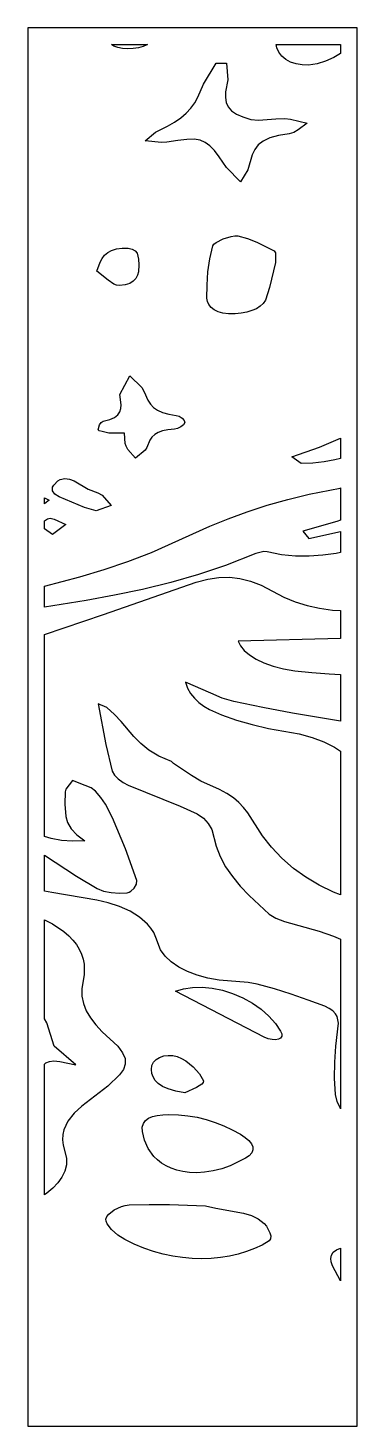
# Model space of a CAD drawing. Extents: x 0 to 400, y 0 to 1700.
import ezdxf

# ---------------------------------------------------------------- set-up
doc = ezdxf.new("R2010")
doc.units = 0
doc.layers.add('CUT', color=1, linetype='Continuous')
doc.layers.add('OUTLINE', color=7, linetype='Continuous')

msp = doc.modelspace()

# ---------------------------------------------------------------- linework, layer by layer
at = {"layer": 'CUT'}
for points in [[(109.2, 1676.24), (104.5, 1678.02), (101.49, 1680), (145.19, 1680), (144.62, 1679.62), (139.83, 1677.53), (134.29, 1676.03), (127.99, 1675.06), (121.12, 1674.71), (114.8, 1675.12)], [(380, 1680), (380, 1668.97), (371.74, 1664.06), (361.77, 1659.66), (351.35, 1656.52), (340.89, 1654.94), (333.17, 1655.03), (325.92, 1656.28), (319.3, 1658.59), (313.48, 1661.82), (308.62, 1665.86), (304.91, 1670.6), (302.5, 1675.91), (301.84, 1680)], [(185.81, 1590.57), (192.39, 1596.24), (198.03, 1602.32), (202.74, 1608.8), (206.55, 1615.72), (213.2, 1631.67), (228.73, 1657.24), (241.29, 1657.26), (242.78, 1636.93), (240.27, 1622.46), (239.92, 1615.55), (240.91, 1609.43), (243.38, 1604.05), (247.47, 1599.35), (253.31, 1595.29), (261.04, 1591.82), (270.82, 1588.88), (280.11, 1587.92), (301.41, 1589.49), (312.05, 1589.8), (318.98, 1589.06), (339.26, 1584.37), (328.47, 1576.2), (323.06, 1572.74), (317.58, 1571.08), (304.35, 1569.34), (293.93, 1566.43), (285.91, 1562.5), (279.91, 1557.69), (275.57, 1552.12), (272.51, 1545.93), (267.1, 1527.34), (258.25, 1512.87), (241.14, 1530.22), (232.53, 1543.38), (226.69, 1551.01), (221.19, 1556.8), (215.54, 1560.9), (209.27, 1563.45), (201.9, 1564.62), (192.98, 1564.53), (182.05, 1563.36), (168.65, 1561.24), (162.3, 1560.8), (142.42, 1562.8), (155.11, 1573.18), (169.67, 1580.41), (178.24, 1585.3)], [(237.07, 1353.37), (231.26, 1354.99), (226.46, 1357.3), (222.69, 1360.2), (219.95, 1363.6), (218.24, 1367.42), (217.58, 1371.57), (217.63, 1387.41), (218.81, 1403.31), (221.14, 1419.2), (224.65, 1435), (226.01, 1437.01), (228.85, 1439.19), (237.41, 1443.46), (247.19, 1446.53), (251.54, 1447.23), (255.01, 1447.14), (266.94, 1444.04), (278.21, 1439.61), (299.34, 1428.92), (301.06, 1426.74), (301.02, 1414.96), (293.69, 1384.48), (288.86, 1369.18), (285.99, 1365.05), (282.24, 1361.52), (277.65, 1358.6), (272.26, 1356.26), (266.12, 1354.48), (259.26, 1353.24), (251.73, 1352.53), (243.89, 1352.52)], [(83.62, 1404.3), (87.59, 1415.03), (90.11, 1419.6), (93.19, 1423.57), (97.01, 1426.88), (101.73, 1429.47), (107.5, 1431.3), (114.5, 1432.31), (121.64, 1432.26), (126.83, 1431.04), (130.39, 1428.88), (132.63, 1426), (134.4, 1418.99), (134.71, 1411.85), (134.28, 1403.38), (133.12, 1399.24), (131.1, 1395.41), (128.06, 1392.08), (123.86, 1389.43), (118.33, 1387.63), (111.32, 1386.89), (107.81, 1387.33), (104.32, 1388.66), (97.39, 1393.22)], [(150.75, 1202.35), (148.14, 1198.66), (144.56, 1189.97), (142.46, 1186.47), (130.64, 1176.71), (121.48, 1187.57), (119.21, 1191.34), (118.13, 1194.76), (117.38, 1207.35), (98.37, 1207.48), (90.04, 1209.17), (86.69, 1210.3), (85.34, 1211.38), (87.11, 1217.61), (89.04, 1220.28), (91.49, 1221.68), (99.51, 1223.82), (105.37, 1226.54), (109.36, 1229.77), (111.8, 1233.43), (112.97, 1237.43), (113.18, 1241.7), (111.82, 1254.33), (123.69, 1276.85), (138.44, 1262.64), (141.3, 1257.59), (145.7, 1247.24), (148.75, 1242.7), (152.63, 1238.67), (157.52, 1235.22), (163.62, 1232.4), (171.13, 1230.29), (180.25, 1228.95), (183.78, 1227.79), (187.25, 1225.43), (189.83, 1222.61), (190.66, 1220.07), (189.16, 1217.59), (185.95, 1215.03), (181.96, 1213.02), (178.1, 1212.14), (170.2, 1211.51), (163.68, 1210.16), (158.36, 1208.15), (154.1, 1205.53)], [(359.91, 1172.31), (346.37, 1170.84), (332.1, 1170.47), (320.62, 1178.44), (354.27, 1190.22), (380, 1201.06), (380, 1176.64), (372.85, 1174.75)], [(240.22, 1046.38), (207.13, 1035.3), (173.47, 1025.7), (139.41, 1017.39), (105.12, 1010.17), (70.77, 1003.82), (20, 995.77), (20, 1021.28), (63.08, 1032.57), (92.49, 1041.42), (121.52, 1051.26), (150.02, 1062.28), (220.91, 1094.18), (243.4, 1103.26), (266.65, 1111.77), (290.76, 1119.61), (315.82, 1126.7), (341.94, 1132.94), (379.5, 1140.5), (380, 1140.66), (380, 1101.45), (375.36, 1100.04), (334.18, 1088.19), (341.38, 1079.12), (380, 1087.61), (380, 1062.23), (374.57, 1061.16), (358.33, 1058.81), (341.93, 1057.55), (325.29, 1057.65), (308.31, 1059.39), (290.9, 1063.01), (286.81, 1063.24), (276.97, 1060.87)], [(29.88, 1137.1), (29.95, 1141.65), (31.31, 1144.19), (36.45, 1149.28), (39.24, 1150.89), (44.83, 1152.2), (50.47, 1151.45), (56.12, 1149.22), (73.15, 1139.32), (85.05, 1134.79), (90.16, 1132), (101.31, 1119.21), (82.83, 1112.86), (68.73, 1116.71), (37.79, 1129.71), (32.74, 1133.17)], [(20, 1121.35), (20, 1128.55), (25.73, 1125.91), (20.5, 1121.6)], [(20, 1100.78), (23.82, 1103.03), (27.06, 1103.76), (32, 1102.67), (46.19, 1096.21), (29.65, 1083.98), (20, 1090.84)], [(249.64, 763.97), (241.9, 769.24), (232.83, 774.07), (209.94, 784.01), (198.68, 790.89), (177.05, 805.57), (174.65, 808.09), (158.97, 814.54), (147, 821.69), (137.1, 829.77), (128.61, 838.48), (113.24, 856.58), (105.08, 865.35), (95.76, 873.52), (85.29, 878.28), (94.65, 828.67), (102.52, 796.3), (105.11, 791.59), (109.68, 786.87), (115.52, 782.58), (121.9, 779.16), (185.21, 753.72), (205.74, 744.4), (213.18, 739.32), (219.23, 732.67), (223.51, 725.34), (228.67, 705.11), (233.59, 692.39), (240.23, 680.07), (248.43, 668.08), (258, 656.38), (268.75, 644.92), (293.08, 622.58), (301.29, 617.5), (311.92, 613.37), (354.01, 601.67), (371.48, 595.57), (380, 591.98), (380, 385.66), (379.81, 385.93), (375.69, 394.47), (373.79, 403.05), (372.74, 422.81), (372.9, 442.48), (374.25, 461.99), (377.47, 489.98), (375.77, 497.85), (373.67, 501.41), (370.55, 504.7), (366.27, 507.68), (360.7, 510.35), (340.59, 517.98), (320.14, 525.02), (299.48, 531.48), (278.73, 537.33), (267.48, 539.43), (232.32, 542.21), (218.5, 544.73), (205.58, 548.25), (193.75, 552.71), (183.21, 558.08), (174.14, 564.32), (166.74, 571.38), (161.21, 579.24), (155.63, 594.13), (152.81, 599.95), (149.34, 605.33), (145.27, 610.26), (135.55, 618.91), (124.08, 626.03), (111.3, 631.75), (97.64, 636.23), (83.52, 639.61), (28.82, 648.62), (20, 650.53), (20, 694.04), (58.96, 668.74), (84.1, 653.49), (91.7, 650.49), (101.17, 648.73), (111.23, 648.09), (120.55, 648.42), (122.84, 649.02), (125.15, 650.28), (129.29, 654.2), (132, 658.95), (132.32, 663.28), (118.59, 701.68), (102.84, 739.73), (94.24, 756.34), (88.71, 764.36), (82.19, 771.97), (76.82, 775.84), (69.69, 779.04), (54.22, 784.96), (45.9, 774.55), (45.04, 771), (44.92, 756.22), (45.92, 741.27), (48.22, 733.78), (52.47, 726.3), (59.22, 718.85), (69.06, 711.41), (54.28, 711.1), (40.76, 712.11), (28.33, 714.32), (20, 716.69), (20, 962.49), (91.94, 986.88), (204.54, 1026.28), (218.49, 1029.74), (231.84, 1031.7), (244.79, 1032.06), (257.57, 1030.69), (270.39, 1027.5), (283.49, 1022.38), (310.83, 1007.94), (324.94, 1002.08), (339.49, 997.57), (354.5, 994.31), (370.02, 992.24), (380, 991.64), (380, 957.67), (255.64, 954.41), (258.28, 948.71), (262.83, 943.06), (269.18, 937.6), (277.23, 932.48), (286.88, 927.83), (298.03, 923.82), (310.59, 920.58), (324.46, 918.28), (345.18, 916.09), (366.2, 914.57), (380, 913.99), (380, 857.06), (321.41, 866.91), (285.55, 873.74), (250.35, 881.1), (236.15, 885.26), (222.12, 890.98), (191.32, 904.67), (194.04, 897.34), (197.77, 890.8), (202.41, 884.98), (207.83, 879.82), (213.94, 875.27), (220.62, 871.27), (235.27, 864.68), (253.45, 858.39), (272.55, 852.9), (292.26, 848.37), (329.62, 841.8), (345.35, 837.43), (359.61, 831.95), (372.53, 825.48), (380, 820.79), (380, 645.77), (371.43, 649.2), (353.93, 657.64), (337.65, 667.21), (322.71, 678.01), (308.5, 690.6), (295.96, 703.95), (285.11, 717.78), (267.07, 745.72), (262.02, 752.18), (256.28, 758.27)], [(68.26, 548.52), (65.4, 532.09), (65.59, 522.79), (67.46, 513.74), (70.94, 504.91), (75.96, 496.23), (82.46, 487.68), (90.38, 479.2), (109.04, 461.85), (115.08, 453.93), (118.05, 446.75), (118.24, 440.07), (115.93, 433.64), (111.44, 427.22), (97.08, 413.38), (65.59, 389.05), (56.08, 380.33), (48.44, 370.81), (43.49, 360.16), (42.28, 354.3), (42.04, 348.05), (42.89, 341.35), (46.94, 325.62), (46.87, 317.49), (44.93, 309.79), (41.35, 302.51), (36.34, 295.68), (30.13, 289.28), (22.95, 283.33), (20, 281.29), (20, 440.03), (21.69, 441.63), (25.98, 443.45), (31.51, 444.03), (38.55, 443.44), (58.33, 439.07), (31.81, 461.99), (22.73, 490.17), (20, 495.15), (20, 615.51), (29.93, 610.5), (43.68, 601.19), (49.49, 596.18), (54.55, 590.95), (58.87, 585.5), (62.43, 579.84), (65.21, 573.96), (67.19, 567.89), (68.37, 561.62)], [(179.22, 528.59), (189.24, 531.62), (200.16, 533.28), (211.79, 533.54), (223.91, 532.43), (236.31, 529.95), (248.79, 526.08), (261.13, 520.85), (273.11, 514.24), (283.61, 506.75), (292.89, 498.3), (300.8, 489.3), (307.17, 480.16), (308.61, 476.74), (308.52, 473.92), (307.1, 471.76), (304.55, 470.32), (301.07, 469.66), (296.84, 469.85), (292.08, 470.95), (286.96, 473.02)], [(208.37, 428.2), (213.24, 419.74), (213.1, 417.8), (211.36, 415.8), (204.79, 411.82), (190.87, 405.35), (179.58, 407.37), (170.56, 409.92), (163.56, 412.96), (158.33, 416.43), (154.61, 420.27), (152.16, 424.43), (150.75, 428.85), (150.14, 433.47), (150.64, 438.3), (152.63, 442.42), (155.86, 445.77), (160.07, 448.3), (165, 449.97), (170.4, 450.72), (176, 450.5), (181.55, 449.25), (186.75, 447.11), (191.77, 444.21), (200.96, 436.77)], [(163.86, 378.6), (171.21, 378.89), (182.86, 378.53), (194.31, 377.36), (205.55, 375.41), (216.57, 372.7), (227.37, 369.26), (237.93, 365.12), (248.24, 360.3), (258.31, 354.82), (264.19, 350.97), (268.67, 347.08), (271.72, 343.21), (273.3, 339.4), (273.38, 335.68), (271.93, 332.11), (268.92, 328.72), (264.34, 325.56), (245.89, 316.47), (235.72, 312.82), (224.93, 310.15), (214.7, 308.65), (205.19, 308.05), (196.38, 308.29), (188.26, 309.31), (180.8, 311.03), (174.01, 313.38), (167.85, 316.32), (162.32, 319.76), (157.4, 323.64), (153.07, 327.91), (146.18, 337.33), (141.53, 347.52), (139.04, 357.97), (138.97, 363.29), (140.3, 367.72), (142.9, 371.33), (146.66, 374.17), (151.48, 376.29), (157.25, 377.75)], [(262, 258.75), (271.55, 255.94), (279.94, 251.99), (286.98, 246.44), (289.94, 242.92), (294.11, 235.08), (295.09, 231.1), (294.96, 227.55), (293.29, 225.12), (284.6, 220.13), (275.34, 215.77), (265.58, 212.04), (255.38, 208.97), (244.78, 206.55), (233.85, 204.81), (222.63, 203.75), (211.19, 203.39), (199.58, 203.73), (187.85, 204.78), (176.06, 206.56), (164.25, 209.07), (152.48, 212.32), (140.8, 216.33), (129.25, 221.1), (117.89, 226.63), (109.36, 232.15), (101.61, 239.03), (96.2, 245.98), (94.88, 249.08), (94.75, 251.74), (95.94, 254.67), (98.14, 257.59), (104.86, 262.95), (113.57, 266.99), (118.25, 268.25), (122.92, 268.86), (147.45, 269.53), (171.84, 269.19), (215.92, 267.76), (228.26, 264.92)], [(375, 214.21), (380, 216.4), (380, 176.44), (370.29, 194.62), (368.6, 199.5), (368.09, 203.9), (368.89, 207.83), (371.15, 211.27)]]:
    msp.add_lwpolyline(points, close=True, dxfattribs=at)
at = {"layer": 'OUTLINE'}
msp.add_lwpolyline([(0, 0), (400, 0), (400, 1700), (0, 1700)], close=True, dxfattribs=at)

doc.saveas('drawing.dxf')
